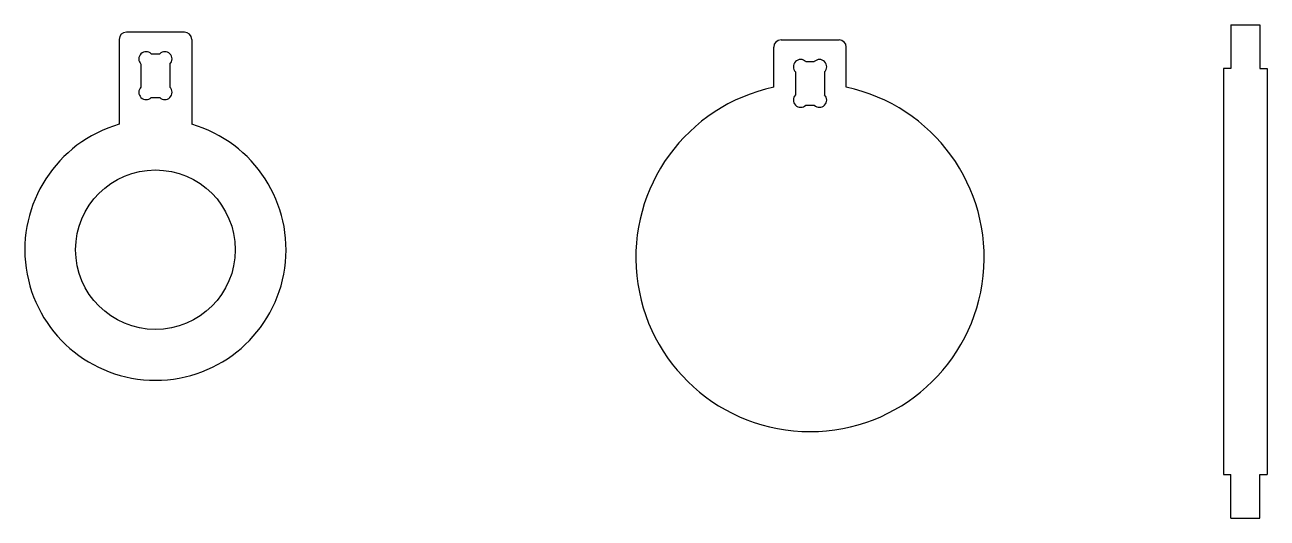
# Model space of a CAD drawing. Extents: x 8.5 to 29.9, y 8 to 16.5.
import ezdxf

# ---------------------------------------------------------------- set-up
doc = ezdxf.new("R2010")
doc.units = 0
doc.header["$LTSCALE"] = 0.5
doc.layers.add('VISIBLE', color=7, linetype='CONTINUOUS')

msp = doc.modelspace()

# ---------------------------------------------------------------- linework, layer by layer
at = {"layer": 'VISIBLE'}
for p, q in [((29.308, 16.521), (29.808, 16.521)), ((29.308, 16.521), (29.308, 15.771)), ((29.808, 16.521), (29.808, 15.771)), ((10.156, 16.271), (10.156, 14.808)), ((11.281, 16.396), (10.281, 16.396)), ((11.406, 16.271), (11.406, 14.808)), ((21.433, 15.446), (21.433, 16.137)), ((21.558, 16.262), (22.558, 16.262)), ((22.683, 15.446), (22.683, 16.137)), ((10.531, 15.844), (10.531, 15.448)), ((10.708, 16.021), (10.854, 16.021)), ((11.031, 15.844), (11.031, 15.448)), ((21.985, 15.887), (22.131, 15.887)), ((21.808, 15.71), (21.808, 15.314)), ((22.308, 15.71), (22.308, 15.314)), ((29.183, 15.771), (29.183, 8.771)), ((29.308, 15.771), (29.183, 15.771)), ((29.808, 15.771), (29.933, 15.771)), ((29.933, 15.771), (29.933, 8.771)), ((10.708, 15.271), (10.854, 15.271)), ((21.985, 15.137), (22.131, 15.137)), ((29.183, 8.771), (29.308, 8.771)), ((29.308, 8.021), (29.308, 8.771)), ((29.808, 8.771), (29.933, 8.771)), ((29.808, 8.021), (29.808, 8.771)), ((29.308, 8.021), (29.808, 8.021))]:
    msp.add_line(p, q, dxfattribs=at)
msp.add_circle((10.781, 12.646), 1.375, dxfattribs=at)
for centre, radius, start, end in [((10.281, 16.271), 0.125, 90, 180), ((11.281, 16.271), 0.125, 0, 90), ((10.62, 15.933), 0.125, 45, 225), ((10.943, 15.933), 0.125, 315, 135), ((21.558, 16.137), 0.125, 90, 180), ((22.558, 16.137), 0.125, 0, 90), ((21.896, 15.799), 0.125, 45, 225), ((22.22, 15.799), 0.125, 315, 135), ((10.62, 15.359), 0.125, 135, 315), ((10.943, 15.359), 0.125, 225, 45), ((22.058, 12.512), 3, 102.0247, 77.9753), ((21.896, 15.226), 0.125, 135, 315), ((22.22, 15.226), 0.125, 225, 45), ((10.781, 12.646), 2.25, 106.1276, 73.8724)]:
    msp.add_arc(centre, radius, start, end, dxfattribs=at)

doc.saveas('drawing.dxf')
